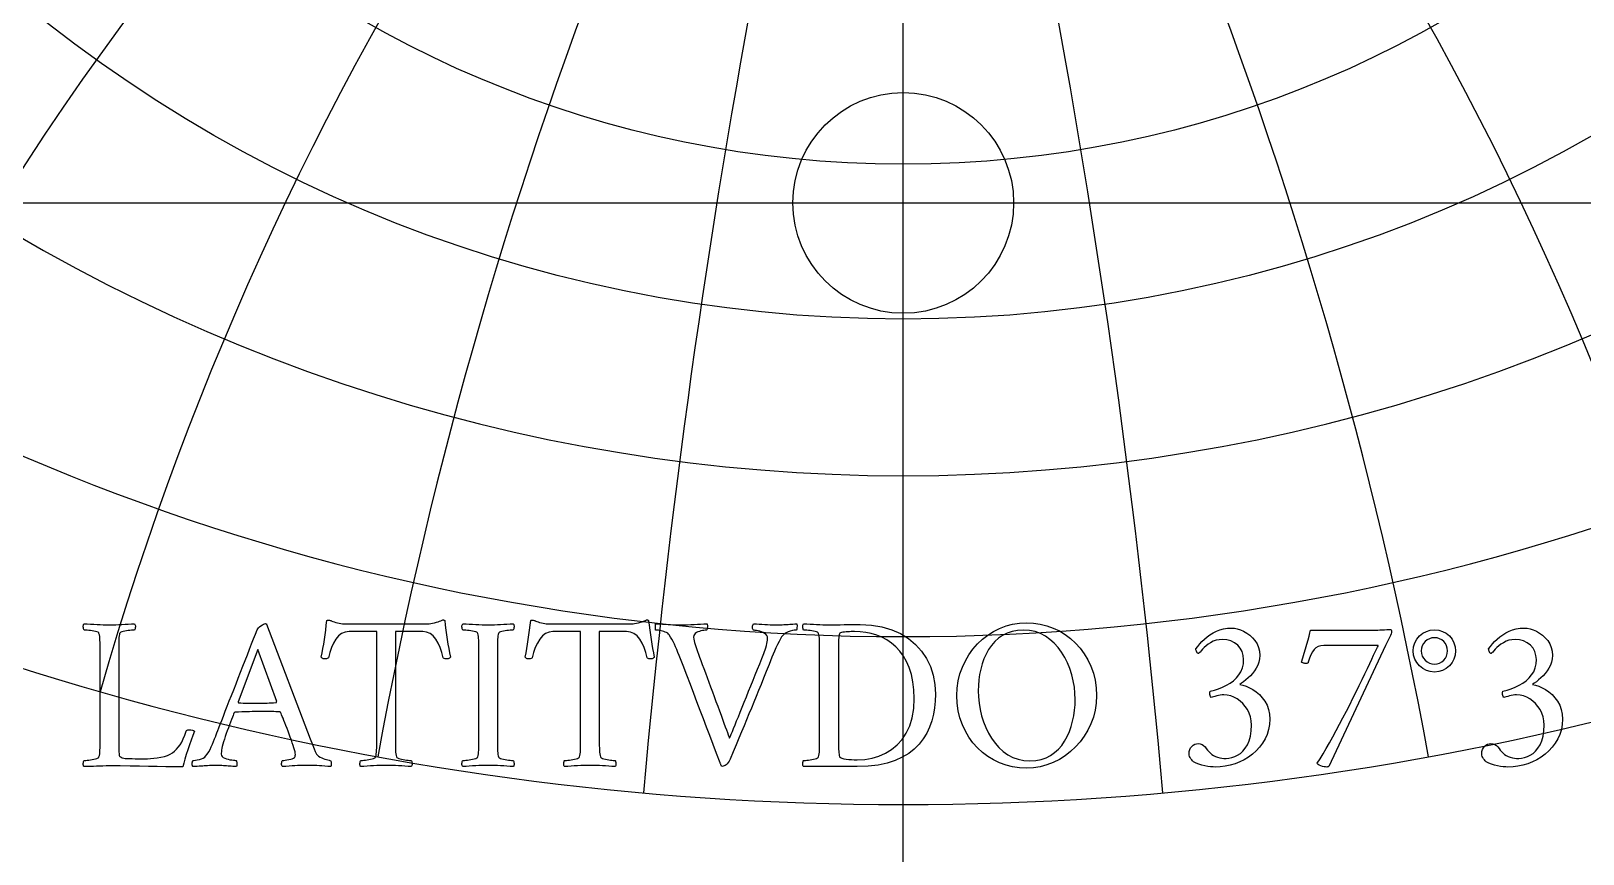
# Model space of a CAD drawing. Header units: millimetres. Extents: x -32.4 to 32.4, y -32.4 to 33.4.
# Drawn here: x -10.27 to 8.01, y -7.67 to 2.02 of the extents above; entities that cross this region are included whole.
import ezdxf

# ---------------------------------------------------------------- set-up
doc = ezdxf.new("R2010")
doc.units = ezdxf.units.MM
for name, color, linetype in [('CUT_INNER', 6, 'Continuous'), ('ENGRAVE', 7, 'Continuous'), ('ENGRAVE_FINE', 8, 'Continuous'), ('TEXT', 5, 'Continuous')]:
    doc.layers.add(name, color=color, linetype=linetype)

msp = doc.modelspace()

# ---------------------------------------------------------------- linework, layer by layer
at = {"layer": 'CUT_INNER'}
msp.add_circle((0, 0), 1.3, dxfattribs=at)
at = {"layer": 'ENGRAVE'}
for points in [[(0, -31.9), (0, 31.9)], [(-31.9, 0), (31.9, 0)]]:
    msp.add_lwpolyline(points, dxfattribs=at)
for centre, radius in [((0, 0), 31.9), ((0, 14.9413), 16.3099), ((0, 13.2367), 12.781), ((0, 0), 20.8814), ((0, 0), 13.6687)]:
    msp.add_circle(centre, radius, dxfattribs=at)
for centre, radius, start, end in [((0, 17.4239), 20.6379, 156.38511, 23.61489), ((0, 21.1735), 26.2831, 186.26753, 353.73247), ((0, 27.2132), 34.3015, 208.80523, 331.19477), ((0, -16.0229), 26.3204, 37.5, 142.5), ((0, -16.0229), 26.3204, 37.5, 142.5)]:
    msp.add_arc(centre, radius, start, end, dxfattribs=at)
at = {"layer": 'ENGRAVE_FINE'}
for centre, radius, start, end in [((-98.2292, -16.0229), 101.6943, 5.117692, 27.466247), ((-98.2292, -16.0229), 101.6943, 5.117692, 27.466247), ((98.2292, -16.0229), 101.6943, 152.533753, 174.882308), ((98.2292, -16.0229), 101.6943, 152.533753, 174.882308), ((-45.5883, -16.0229), 52.6409, 10.39425, 55.88566), ((-45.5883, -16.0229), 52.6409, 10.39425, 55.88566), ((45.5883, -16.0229), 52.6409, 124.11434, 169.60575), ((45.5883, -16.0229), 52.6409, 124.11434, 169.60575), ((-26.3204, -16.0229), 37.2227, 16.00739, 86.28084), ((-26.3204, -16.0229), 37.2227, 16.00739, 86.28084), ((26.3204, -16.0229), 37.2227, 93.71916, 163.99261), ((26.3204, -16.0229), 37.2227, 93.71916, 163.99261), ((-15.1961, -16.0229), 30.3922, 22.17703, 119.09303), ((-15.1961, -16.0229), 30.3922, 22.17703, 119.09303), ((15.1961, -16.0229), 30.3922, 60.90697, 157.82297), ((15.1961, -16.0229), 30.3922, 60.90697, 157.82297), ((-7.0525, -16.0229), 27.2489, 29.19913, 132.2722), ((-7.0525, -16.0229), 27.2489, 29.19913, 132.2722), ((7.0525, -16.0229), 27.2489, 47.7278, 150.80087), ((7.0525, -16.0229), 27.2489, 47.7278, 150.80087), ((0, 55.2682), 66.2544, 241.345817, 298.654183)]:
    msp.add_arc(centre, radius, start, end, dxfattribs=at)
at = {"layer": 'TEXT'}
for points in [[(-5.6003, -4.9594), (-5.5836, -4.9586), (-5.5647, -4.9561), (-5.5435, -4.9521), (-5.52, -4.9464), (-5.497, -4.9401), (-5.4772, -4.9341), (-5.4607, -4.9285), (-5.4474, -4.9231), (-5.4379, -4.9186), (-5.43, -4.9154), (-5.4236, -4.9134), (-5.419, -4.9128), (-5.4149, -4.9131), (-5.4105, -4.9141), (-5.4058, -4.9157), (-5.4008, -4.9179), (-5.3941, -4.9757), (-5.3869, -5.0326), (-5.3792, -5.0884), (-5.371, -5.1433), (-5.3624, -5.1972), (-5.3532, -5.2502), (-5.3436, -5.3021), (-5.3335, -5.3531), (-5.3366, -5.3559), (-5.3406, -5.3589), (-5.3456, -5.3623), (-5.3516, -5.3661), (-5.3584, -5.3693), (-5.3659, -5.3712), (-5.3739, -5.3719), (-5.3827, -5.3712), (-5.3956, -5.3704), (-5.406, -5.368), (-5.4138, -5.364), (-5.419, -5.3583), (-5.434, -5.295), (-5.4533, -5.2372), (-5.4768, -5.1849), (-5.5044, -5.1381), (-5.5365, -5.0996), (-5.5731, -5.0721), (-5.6142, -5.0556), (-5.6599, -5.05), (-5.9811, -5.05), (-5.9811, -6.34), (-5.981, -6.368), (-5.9807, -6.3951), (-5.9803, -6.4211), (-5.9798, -6.4462), (-5.9785, -6.4697), (-5.9762, -6.4909), (-5.9727, -6.5099), (-5.9681, -6.5265), (-5.9636, -6.5328), (-5.9552, -6.5388), (-5.9428, -6.5445), (-5.9267, -6.5498), (-5.9083, -6.5546), (-5.8894, -6.5586), (-5.8701, -6.5617), (-5.8502, -6.5641), (-5.8317, -6.5658), (-5.8162, -6.567), (-5.8039, -6.5677), (-5.7946, -6.568), (-5.7911, -6.5741), (-5.7884, -6.5822), (-5.7865, -6.5923), (-5.7855, -6.6042), (-5.7856, -6.6162), (-5.7871, -6.6263), (-5.7901, -6.6344), (-5.7946, -6.6405), (-5.833, -6.638), (-5.8706, -6.6356), (-5.9075, -6.6335), (-5.9435, -6.6314), (-5.9794, -6.6297), (-6.0157, -6.6285), (-6.0525, -6.6278), (-6.0898, -6.6276), (-6.1263, -6.6278), (-6.163, -6.6285), (-6.2001, -6.6297), (-6.2375, -6.6314), (-6.2752, -6.6335), (-6.3133, -6.6356), (-6.3516, -6.638), (-6.3903, -6.6405), (-6.3948, -6.6344), (-6.3978, -6.6263), (-6.3993, -6.6162), (-6.3994, -6.6042), (-6.3983, -6.5923), (-6.3965, -6.5822), (-6.3938, -6.5741), (-6.3903, -6.568), (-6.3809, -6.5677), (-6.3683, -6.567), (-6.3524, -6.5658), (-6.3333, -6.5641), (-6.3129, -6.5617), (-6.2929, -6.5586), (-6.2734, -6.5546), (-6.2543, -6.5498), (-6.2377, -6.5445), (-6.2255, -6.5388), (-6.2177, -6.5328), (-6.2142, -6.5265), (-6.2096, -6.5099), (-6.2061, -6.4909), (-6.2037, -6.4697), (-6.2025, -6.4462), (-6.202, -6.4211), (-6.2016, -6.3951), (-6.2013, -6.368), (-6.2012, -6.34), (-6.2012, -5.05), (-6.5276, -5.05), (-6.5733, -5.0556), (-6.6144, -5.0721), (-6.651, -5.0996), (-6.683, -5.1381), (-6.7109, -5.1849), (-6.7348, -5.2372), (-6.7549, -5.295), (-6.7711, -5.3583), (-6.7763, -5.364), (-6.7841, -5.368), (-6.7944, -5.3704), (-6.8074, -5.3712), (-6.816, -5.3719), (-6.8239, -5.3712), (-6.8309, -5.3693), (-6.8372, -5.3661), (-6.8426, -5.3623), (-6.8472, -5.3589), (-6.851, -5.3559), (-6.854, -5.3531), (-6.844, -5.3021), (-6.8346, -5.2502), (-6.8258, -5.1972), (-6.8177, -5.1433), (-6.8101, -5.0884), (-6.8028, -5.0326), (-6.7959, -4.9757), (-6.7892, -4.9179), (-6.7824, -4.9159), (-6.775, -4.915), (-6.7669, -4.9153), (-6.7582, -4.9166), (-6.7496, -4.9187), (-6.742, -4.9209), (-6.7353, -4.9232), (-6.7297, -4.9257), (-6.7168, -4.931), (-6.7015, -4.9364), (-6.6838, -4.942), (-6.6636, -4.9477), (-6.643, -4.9528), (-6.6238, -4.9565), (-6.6061, -4.9587), (-6.5898, -4.9594)], [(-3.199, -4.9594), (-3.1824, -4.9586), (-3.1634, -4.9561), (-3.1422, -4.9521), (-3.1187, -4.9464), (-3.0958, -4.9401), (-3.076, -4.9341), (-3.0595, -4.9285), (-3.0462, -4.9231), (-3.0367, -4.9186), (-3.0287, -4.9154), (-3.0224, -4.9134), (-3.0177, -4.9128), (-3.0137, -4.9131), (-3.0093, -4.9141), (-3.0046, -4.9157), (-2.9996, -4.9179), (-2.9929, -4.9757), (-2.9857, -5.0326), (-2.978, -5.0884), (-2.9698, -5.1433), (-2.9611, -5.1972), (-2.952, -5.2502), (-2.9424, -5.3021), (-2.9322, -5.3531), (-2.9353, -5.3559), (-2.9394, -5.3589), (-2.9444, -5.3623), (-2.9504, -5.3661), (-2.9572, -5.3693), (-2.9646, -5.3712), (-2.9727, -5.3719), (-2.9815, -5.3712), (-2.9944, -5.3704), (-3.0048, -5.368), (-3.0125, -5.364), (-3.0177, -5.3583), (-3.0328, -5.295), (-3.052, -5.2372), (-3.0755, -5.1849), (-3.1032, -5.1381), (-3.1353, -5.0996), (-3.1718, -5.0721), (-3.213, -5.0556), (-3.2586, -5.05), (-3.5798, -5.05), (-3.5798, -6.34), (-3.5797, -6.368), (-3.5795, -6.3951), (-3.5791, -6.4211), (-3.5785, -6.4462), (-3.5773, -6.4697), (-3.575, -6.4909), (-3.5715, -6.5099), (-3.5669, -6.5265), (-3.5623, -6.5328), (-3.5539, -6.5388), (-3.5416, -6.5445), (-3.5254, -6.5498), (-3.5071, -6.5546), (-3.4882, -6.5586), (-3.4688, -6.5617), (-3.449, -6.5641), (-3.4305, -6.5658), (-3.415, -6.567), (-3.4026, -6.5677), (-3.3933, -6.568), (-3.3898, -6.5741), (-3.3872, -6.5822), (-3.3853, -6.5923), (-3.3843, -6.6042), (-3.3843, -6.6162), (-3.3859, -6.6263), (-3.3889, -6.6344), (-3.3933, -6.6405), (-3.4318, -6.638), (-3.4694, -6.6356), (-3.5062, -6.6335), (-3.5423, -6.6314), (-3.5781, -6.6297), (-3.6145, -6.6285), (-3.6513, -6.6278), (-3.6886, -6.6276), (-3.725, -6.6278), (-3.7618, -6.6285), (-3.7989, -6.6297), (-3.8363, -6.6314), (-3.874, -6.6335), (-3.912, -6.6356), (-3.9504, -6.638), (-3.9891, -6.6405), (-3.9935, -6.6344), (-3.9965, -6.6263), (-3.9981, -6.6162), (-3.9982, -6.6042), (-3.9971, -6.5923), (-3.9952, -6.5822), (-3.9926, -6.5741), (-3.9891, -6.568), (-3.9797, -6.5677), (-3.9671, -6.567), (-3.9512, -6.5658), (-3.9321, -6.5641), (-3.9116, -6.5617), (-3.8916, -6.5586), (-3.8721, -6.5546), (-3.8531, -6.5498), (-3.8365, -6.5445), (-3.8243, -6.5388), (-3.8164, -6.5328), (-3.813, -6.5265), (-3.8083, -6.5099), (-3.8049, -6.4909), (-3.8025, -6.4697), (-3.8013, -6.4462), (-3.8007, -6.4211), (-3.8003, -6.3951), (-3.8001, -6.368), (-3.8, -6.34), (-3.8, -5.05), (-4.1264, -5.05), (-4.172, -5.0556), (-4.2132, -5.0721), (-4.2497, -5.0996), (-4.2818, -5.1381), (-4.3096, -5.1849), (-4.3336, -5.2372), (-4.3537, -5.295), (-4.3699, -5.3583), (-4.3751, -5.364), (-4.3828, -5.368), (-4.3932, -5.3704), (-4.4061, -5.3712), (-4.4148, -5.3719), (-4.4227, -5.3712), (-4.4297, -5.3693), (-4.4359, -5.3661), (-4.4414, -5.3623), (-4.446, -5.3589), (-4.4498, -5.3559), (-4.4528, -5.3531), (-4.4427, -5.3021), (-4.4333, -5.2502), (-4.4246, -5.1972), (-4.4165, -5.1433), (-4.4089, -5.0884), (-4.4016, -5.0326), (-4.3946, -4.9757), (-4.388, -4.9179), (-4.3812, -4.9159), (-4.3738, -4.915), (-4.3657, -4.9153), (-4.3569, -4.9166), (-4.3483, -4.9187), (-4.3407, -4.9209), (-4.3341, -4.9232), (-4.3284, -4.9257), (-4.3156, -4.931), (-4.3003, -4.9364), (-4.2825, -4.942), (-4.2624, -4.9477), (-4.2417, -4.9528), (-4.2225, -4.9565), (-4.2048, -4.9587), (-4.1886, -4.9594)], [(-9.2397, -6.34), (-9.2397, -6.3429), (-9.2397, -6.3465), (-9.2397, -6.3507), (-9.2397, -6.3556), (-9.2397, -6.3681), (-9.2397, -6.3824), (-9.2397, -6.3986), (-9.2397, -6.4164), (-9.2395, -6.4348), (-9.239, -6.4524), (-9.2382, -6.4691), (-9.2371, -6.4851), (-9.2355, -6.499), (-9.2332, -6.5097), (-9.2303, -6.5171), (-9.2267, -6.5214), (-9.213, -6.5295), (-9.1979, -6.5359), (-9.1813, -6.5405), (-9.1633, -6.5434), (-9.1418, -6.5451), (-9.115, -6.5463), (-9.0829, -6.547), (-9.0454, -6.5473), (-8.9029, -6.5473), (-8.8658, -6.5462), (-8.8268, -6.543), (-8.7861, -6.5378), (-8.7436, -6.5304), (-8.7024, -6.5208), (-8.6656, -6.5087), (-8.6331, -6.4942), (-8.6051, -6.4773), (-8.5821, -6.4589), (-8.56, -6.4372), (-8.5388, -6.4122), (-8.5183, -6.3841), (-8.4988, -6.3517), (-8.4804, -6.3141), (-8.4632, -6.2714), (-8.447, -6.2235), (-8.4428, -6.2167), (-8.4354, -6.2118), (-8.4247, -6.2089), (-8.4108, -6.2079), (-8.3894, -6.2089), (-8.3719, -6.2118), (-8.3583, -6.2167), (-8.3486, -6.2235), (-8.3671, -6.2761), (-8.3865, -6.3303), (-8.4066, -6.3862), (-8.4276, -6.4436), (-8.4471, -6.4998), (-8.4629, -6.5518), (-8.475, -6.5995), (-8.4833, -6.6431), (-8.5855, -6.6428), (-8.6873, -6.6418), (-8.7888, -6.6402), (-8.89, -6.6379), (-8.9942, -6.6356), (-9.105, -6.634), (-9.2222, -6.6331), (-9.3459, -6.6327), (-9.3888, -6.633), (-9.4294, -6.6337), (-9.4678, -6.6349), (-9.5039, -6.6366), (-9.5392, -6.6383), (-9.5751, -6.6395), (-9.6117, -6.6403), (-9.649, -6.6405), (-9.6534, -6.6344), (-9.6564, -6.6263), (-9.6579, -6.6162), (-9.658, -6.6042), (-9.657, -6.5923), (-9.6551, -6.5822), (-9.6524, -6.5741), (-9.649, -6.568), (-9.6396, -6.5677), (-9.6269, -6.567), (-9.6111, -6.5658), (-9.592, -6.5641), (-9.5715, -6.5617), (-9.5515, -6.5586), (-9.532, -6.5546), (-9.513, -6.5498), (-9.4964, -6.5445), (-9.4841, -6.5388), (-9.4763, -6.5328), (-9.4728, -6.5265), (-9.4682, -6.5099), (-9.4647, -6.4909), (-9.4624, -6.4697), (-9.4612, -6.4462), (-9.4606, -6.4211), (-9.4602, -6.3951), (-9.4599, -6.368), (-9.4599, -6.34), (-9.4599, -5.2599), (-9.4599, -5.2318), (-9.4602, -5.2045), (-9.4606, -5.178), (-9.4612, -5.1524), (-9.4624, -5.1283), (-9.4647, -5.1067), (-9.4682, -5.0875), (-9.4728, -5.0708), (-9.4763, -5.0635), (-9.4841, -5.0572), (-9.4964, -5.0518), (-9.513, -5.0475), (-9.532, -5.0438), (-9.5515, -5.0407), (-9.5715, -5.038), (-9.592, -5.0358), (-9.6111, -5.0341), (-9.6269, -5.0329), (-9.6396, -5.0322), (-9.649, -5.0319), (-9.6524, -5.0258), (-9.6551, -5.0177), (-9.657, -5.0076), (-9.658, -4.9957), (-9.6579, -4.9837), (-9.6564, -4.9736), (-9.6534, -4.9655), (-9.649, -4.9594), (-9.6103, -4.9608), (-9.5719, -4.9623), (-9.5338, -4.964), (-9.4961, -4.9659), (-9.4587, -4.9676), (-9.4217, -4.9688), (-9.3849, -4.9695), (-9.3485, -4.9697), (-9.3112, -4.9695), (-9.2743, -4.9688), (-9.238, -4.9676), (-9.2021, -4.9659), (-9.1661, -4.964), (-9.1293, -4.9623), (-9.0916, -4.9608), (-9.0532, -4.9594), (-9.0487, -4.9655), (-9.0457, -4.9736), (-9.0442, -4.9837), (-9.0441, -4.9957), (-9.0452, -5.0076), (-9.047, -5.0177), (-9.0497, -5.0258), (-9.0532, -5.0319), (-9.0626, -5.0322), (-9.0752, -5.0329), (-9.0911, -5.0341), (-9.1102, -5.0358), (-9.1306, -5.038), (-9.1503, -5.0407), (-9.1694, -5.0438), (-9.1879, -5.0475), (-9.2041, -5.0518), (-9.2164, -5.0572), (-9.2248, -5.0635), (-9.2293, -5.0708), (-9.2328, -5.0847), (-9.2355, -5.1006), (-9.2373, -5.1184), (-9.2384, -5.1381), (-9.239, -5.1593), (-9.2394, -5.1815), (-9.2396, -5.2047), (-9.2397, -5.2288), (-9.2397, -5.2327), (-9.2397, -5.2366), (-9.2397, -5.2404), (-9.2397, -5.2443), (-9.2397, -5.2482), (-9.2397, -5.2521), (-9.2397, -5.256), (-9.2397, -5.2599)], [(-8.0973, -6.2805), (-8.0958, -6.2765), (-8.0912, -6.2646), (-8.0835, -6.2448), (-8.0727, -6.217), (-8.0594, -6.1824), (-8.0439, -6.1422), (-8.0264, -6.0963), (-8.0067, -6.0447), (-7.9852, -5.9888), (-7.9623, -5.9298), (-7.938, -5.8677), (-7.9121, -5.8025), (-7.8855, -5.7354), (-7.8587, -5.6672), (-7.8318, -5.5981), (-7.8046, -5.528), (-7.7777, -5.4581), (-7.7512, -5.3897), (-7.7252, -5.3228), (-7.6997, -5.2573), (-7.6752, -5.1945), (-7.6521, -5.1355), (-7.6305, -5.0805), (-7.6104, -5.0293), (-7.6036, -5.0186), (-7.5939, -5.0073), (-7.581, -4.9953), (-7.565, -4.9827), (-7.5486, -4.9714), (-7.5343, -4.9633), (-7.5221, -4.9584), (-7.5119, -4.9568), (-7.5096, -4.9569), (-7.5077, -4.9571), (-7.5064, -4.9575), (-7.5055, -4.9581), (-7.5046, -4.9588), (-7.5032, -4.9597), (-7.5013, -4.9608), (-7.499, -4.962), (-6.9835, -6.3141), (-6.9581, -6.3808), (-6.9388, -6.4307), (-6.9257, -6.4637), (-6.9188, -6.4799), (-6.9107, -6.4937), (-6.8996, -6.5065), (-6.8855, -6.5183), (-6.8682, -6.5291), (-6.8495, -6.5388), (-6.8307, -6.5469), (-6.8119, -6.5536), (-6.7931, -6.5589), (-6.776, -6.5629), (-6.7624, -6.5657), (-6.7521, -6.5674), (-6.7452, -6.568), (-6.7408, -6.5753), (-6.7381, -6.5845), (-6.7369, -6.5954), (-6.7374, -6.6081), (-6.7387, -6.6204), (-6.74, -6.6298), (-6.7413, -6.6365), (-6.7426, -6.6405), (-6.7792, -6.638), (-6.8138, -6.6356), (-6.8465, -6.6335), (-6.8773, -6.6314), (-6.9086, -6.6297), (-6.9427, -6.6285), (-6.9798, -6.6278), (-7.0198, -6.6276), (-7.0619, -6.6278), (-7.1004, -6.6285), (-7.1351, -6.6297), (-7.1661, -6.6314), (-7.1971, -6.6335), (-7.2319, -6.6356), (-7.2703, -6.638), (-7.3125, -6.6405), (-7.3169, -6.6344), (-7.3199, -6.6263), (-7.3215, -6.6162), (-7.3215, -6.6042), (-7.3203, -6.5923), (-7.318, -6.5822), (-7.3145, -6.5741), (-7.3099, -6.568), (-7.2966, -6.5674), (-7.2801, -6.5657), (-7.2604, -6.5629), (-7.2374, -6.5589), (-7.2147, -6.554), (-7.1959, -6.5482), (-7.181, -6.5417), (-7.17, -6.5343), (-7.1655, -6.5282), (-7.1622, -6.5201), (-7.1603, -6.51), (-7.1597, -6.498), (-7.1607, -6.4844), (-7.1639, -6.4666), (-7.1691, -6.4449), (-7.1765, -6.419), (-7.1855, -6.3903), (-7.1956, -6.3598), (-7.2068, -6.3275), (-7.2192, -6.2934), (-7.2322, -6.2587), (-7.2451, -6.2244), (-7.2581, -6.1907), (-7.271, -6.1574), (-7.2834, -6.1258), (-7.2947, -6.0972), (-7.3048, -6.0714), (-7.3138, -6.0486), (-7.3211, -6.0299), (-7.3264, -6.0166), (-7.3296, -6.0085), (-7.3306, -6.0059), (-7.3309, -6.0056), (-7.3319, -6.0046), (-7.3335, -6.003), (-7.3358, -6.0007), (-7.3384, -5.9984), (-7.341, -5.9968), (-7.3436, -5.9958), (-7.3462, -5.9955), (-7.3667, -5.9944), (-7.3895, -5.9936), (-7.4146, -5.9931), (-7.442, -5.9929), (-7.47, -5.9929), (-7.497, -5.9929), (-7.5231, -5.9929), (-7.5482, -5.9929), (-7.5547, -5.9929), (-7.5612, -5.9929), (-7.5676, -5.9929), (-7.5741, -5.9929), (-7.5804, -5.9929), (-7.5864, -5.9929), (-7.5921, -5.9929), (-7.5974, -5.9929), (-7.6348, -5.993), (-7.6693, -5.9932), (-7.7009, -5.9937), (-7.7295, -5.9942), (-7.7587, -5.9951), (-7.7917, -5.9965), (-7.8286, -5.9983), (-7.8694, -6.0007), (-7.8709, -6.0009), (-7.8726, -6.0017), (-7.8747, -6.0029), (-7.8772, -6.0046), (-7.8794, -6.0063), (-7.8811, -6.0075), (-7.882, -6.0082), (-7.8824, -6.0085), (-7.8836, -6.0117), (-7.8872, -6.0214), (-7.8933, -6.0376), (-7.9018, -6.0603), (-7.912, -6.0874), (-7.9231, -6.1169), (-7.9353, -6.1489), (-7.9484, -6.1833), (-7.9616, -6.2184), (-7.974, -6.2523), (-7.9856, -6.2851), (-7.9963, -6.3167), (-8.0069, -6.3478), (-8.0154, -6.3763), (-8.0218, -6.4022), (-8.0261, -6.4255), (-8.0289, -6.4464), (-8.031, -6.465), (-8.0322, -6.4814), (-8.0326, -6.4954), (-8.0301, -6.509), (-8.0226, -6.521), (-8.01, -6.5316), (-7.9924, -6.5408), (-7.9722, -6.5485), (-7.9516, -6.5547), (-7.9308, -6.5595), (-7.9095, -6.5628), (-7.8902, -6.5651), (-7.8749, -6.5667), (-7.8637, -6.5677), (-7.8564, -6.568), (-7.854, -6.5719), (-7.8519, -6.5787), (-7.8501, -6.5881), (-7.8487, -6.6004), (-7.8479, -6.6131), (-7.848, -6.624), (-7.8492, -6.6331), (-7.8513, -6.6405), (-7.875, -6.6392), (-7.8969, -6.6379), (-7.9171, -6.6366), (-7.9355, -6.6353), (-7.9529, -6.634), (-7.9704, -6.6327), (-7.9879, -6.6314), (-8.0054, -6.6301), (-8.0243, -6.629), (-8.0459, -6.6282), (-8.0702, -6.6277), (-8.0973, -6.6276), (-8.1247, -6.6277), (-8.1498, -6.6282), (-8.1726, -6.629), (-8.1932, -6.6301), (-8.2126, -6.6314), (-8.232, -6.6327), (-8.2515, -6.634), (-8.2709, -6.6353), (-8.2916, -6.6366), (-8.3149, -6.6379), (-8.3408, -6.6392), (-8.3693, -6.6405), (-8.3716, -6.6365), (-8.3732, -6.6298), (-8.3742, -6.6204), (-8.3745, -6.6081), (-8.3742, -6.5954), (-8.3732, -6.5845), (-8.3716, -6.5753), (-8.3693, -6.568), (-8.3557, -6.5672), (-8.3379, -6.5651), (-8.3161, -6.5614), (-8.2903, -6.5563), (-8.2648, -6.5496), (-8.244, -6.5411), (-8.2279, -6.5308), (-8.2165, -6.5188), (-8.1978, -6.4934), (-8.1806, -6.4666), (-8.1648, -6.4384), (-8.1504, -6.4087), (-8.1369, -6.3778), (-8.1236, -6.3462), (-8.1104, -6.3137), (-8.0973, -6.2805)], [(-4.8879, -4.9697), (-4.8506, -4.9695), (-4.8138, -4.9688), (-4.7774, -4.9676), (-4.7416, -4.9659), (-4.7056, -4.964), (-4.6687, -4.9623), (-4.6311, -4.9608), (-4.5926, -4.9594), (-4.5882, -4.9655), (-4.5852, -4.9736), (-4.5837, -4.9837), (-4.5836, -4.9957), (-4.5846, -5.0076), (-4.5865, -5.0177), (-4.5892, -5.0258), (-4.5926, -5.0319), (-4.602, -5.0322), (-4.6147, -5.0329), (-4.6305, -5.0341), (-4.6496, -5.0358), (-4.67, -5.038), (-4.6898, -5.0407), (-4.7089, -5.0438), (-4.7273, -5.0475), (-4.7435, -5.0518), (-4.7558, -5.0572), (-4.7643, -5.0635), (-4.7688, -5.0708), (-4.7723, -5.0847), (-4.7749, -5.1006), (-4.7768, -5.1184), (-4.7778, -5.1381), (-4.7784, -5.1593), (-4.7788, -5.1815), (-4.7791, -5.2047), (-4.7791, -5.2288), (-4.7791, -5.2327), (-4.7791, -5.2366), (-4.7791, -5.2404), (-4.7791, -5.2443), (-4.7791, -5.2482), (-4.7791, -5.2521), (-4.7791, -5.256), (-4.7791, -5.2599), (-4.7791, -6.34), (-4.7791, -6.3439), (-4.7791, -6.3478), (-4.7791, -6.3517), (-4.7791, -6.3556), (-4.7791, -6.3595), (-4.7791, -6.3633), (-4.7791, -6.3672), (-4.7791, -6.3711), (-4.7791, -6.3952), (-4.7788, -6.4181), (-4.7784, -6.4398), (-4.7778, -6.4605), (-4.7768, -6.4797), (-4.7749, -6.4971), (-4.7723, -6.5127), (-4.7688, -6.5265), (-4.7643, -6.5328), (-4.7558, -6.5388), (-4.7435, -6.5445), (-4.7273, -6.5498), (-4.7089, -6.5546), (-4.6898, -6.5586), (-4.67, -6.5617), (-4.6496, -6.5641), (-4.6305, -6.5658), (-4.6147, -6.567), (-4.602, -6.5677), (-4.5926, -6.568), (-4.5892, -6.5741), (-4.5865, -6.5822), (-4.5846, -6.5923), (-4.5836, -6.6042), (-4.5837, -6.6162), (-4.5852, -6.6263), (-4.5882, -6.6344), (-4.5926, -6.6405), (-4.6311, -6.638), (-4.6687, -6.6356), (-4.7056, -6.6335), (-4.7416, -6.6314), (-4.7774, -6.6297), (-4.8138, -6.6285), (-4.8506, -6.6278), (-4.8879, -6.6276), (-4.9244, -6.6278), (-4.9611, -6.6285), (-4.9982, -6.6297), (-5.0356, -6.6314), (-5.0733, -6.6335), (-5.1114, -6.6356), (-5.1497, -6.638), (-5.1884, -6.6405), (-5.1929, -6.6344), (-5.1959, -6.6263), (-5.1974, -6.6162), (-5.1975, -6.6042), (-5.1964, -6.5923), (-5.1946, -6.5822), (-5.1919, -6.5741), (-5.1884, -6.568), (-5.179, -6.5677), (-5.1664, -6.567), (-5.1505, -6.5658), (-5.1314, -6.5641), (-5.1109, -6.5617), (-5.091, -6.5586), (-5.0714, -6.5546), (-5.0524, -6.5498), (-5.0358, -6.5445), (-5.0236, -6.5388), (-5.0158, -6.5328), (-5.0123, -6.5265), (-5.0077, -6.5099), (-5.0042, -6.4909), (-5.0018, -6.4697), (-5.0006, -6.4462), (-5.0001, -6.4211), (-4.9996, -6.3951), (-4.9994, -6.368), (-4.9993, -6.34), (-4.9993, -5.2599), (-4.9994, -5.2318), (-4.9996, -5.2045), (-5.0001, -5.178), (-5.0006, -5.1524), (-5.0018, -5.1283), (-5.0042, -5.1067), (-5.0077, -5.0875), (-5.0123, -5.0708), (-5.0158, -5.0635), (-5.0236, -5.0572), (-5.0358, -5.0518), (-5.0524, -5.0475), (-5.0714, -5.0438), (-5.091, -5.0407), (-5.1109, -5.038), (-5.1314, -5.0358), (-5.1505, -5.0341), (-5.1664, -5.0329), (-5.179, -5.0322), (-5.1884, -5.0319), (-5.1919, -5.0258), (-5.1946, -5.0177), (-5.1964, -5.0076), (-5.1975, -4.9957), (-5.1974, -4.9837), (-5.1959, -4.9736), (-5.1929, -4.9655), (-5.1884, -4.9594), (-5.1497, -4.9608), (-5.1114, -4.9623), (-5.0733, -4.964), (-5.0356, -4.9659), (-4.9982, -4.9676), (-4.9611, -4.9688), (-4.9244, -4.9695), (-4.8879, -4.9697)], [(-2.624, -4.9697), (-2.5829, -4.9695), (-2.5424, -4.9688), (-2.5026, -4.9676), (-2.4634, -4.9659), (-2.4247, -4.964), (-2.3863, -4.9623), (-2.3483, -4.9608), (-2.3106, -4.9594), (-2.3084, -4.9658), (-2.307, -4.9746), (-2.3064, -4.9859), (-2.3067, -4.9995), (-2.3077, -5.0127), (-2.3096, -5.0225), (-2.3123, -5.0289), (-2.3157, -5.0319), (-2.3226, -5.0323), (-2.3329, -5.0335), (-2.3466, -5.0356), (-2.3637, -5.0384), (-2.3822, -5.0423), (-2.4003, -5.0475), (-2.4178, -5.0539), (-2.4349, -5.0617), (-2.4496, -5.0713), (-2.4602, -5.0834), (-2.4665, -5.0979), (-2.4686, -5.1148), (-2.4657, -5.141), (-2.4569, -5.1783), (-2.4424, -5.2265), (-2.422, -5.2858), (-2.4107, -5.3166), (-2.3977, -5.3521), (-2.3829, -5.3924), (-2.3663, -5.4373), (-2.3484, -5.4858), (-2.3297, -5.5367), (-2.3102, -5.59), (-2.2898, -5.6458), (-2.269, -5.7028), (-2.2481, -5.7598), (-2.2269, -5.8168), (-2.2057, -5.8738), (-2.1848, -5.9296), (-2.1649, -5.9832), (-2.1459, -6.0345), (-2.1279, -6.0836), (-2.1113, -6.1293), (-2.0962, -6.1707), (-2.0828, -6.2077), (-2.071, -6.2403), (-2.0612, -6.2673), (-2.0538, -6.2873), (-2.0489, -6.3003), (-2.0464, -6.3064), (-2.0423, -6.2975), (-2.0353, -6.2814), (-2.0255, -6.258), (-2.0127, -6.2273), (-1.9975, -6.1907), (-1.9806, -6.1493), (-1.9619, -6.1033), (-1.9414, -6.0525), (-1.9195, -5.998), (-1.8964, -5.9408), (-1.8722, -5.8808), (-1.8469, -5.8181), (-1.8209, -5.7537), (-1.7948, -5.6889), (-1.7685, -5.6236), (-1.742, -5.5578), (-1.7158, -5.4927), (-1.6905, -5.4295), (-1.666, -5.3683), (-1.6423, -5.3091), (-1.6335, -5.2867), (-1.6254, -5.2637), (-1.618, -5.2401), (-1.6112, -5.2158), (-1.6055, -5.1922), (-1.6015, -5.1705), (-1.599, -5.1507), (-1.5982, -5.1329), (-1.6004, -5.1135), (-1.607, -5.0967), (-1.6179, -5.0824), (-1.6332, -5.0708), (-1.651, -5.0612), (-1.6695, -5.0533), (-1.6886, -5.047), (-1.7083, -5.0423), (-1.7269, -5.0389), (-1.7423, -5.0364), (-1.7547, -5.035), (-1.764, -5.0345), (-1.7685, -5.0304), (-1.7718, -5.0232), (-1.7737, -5.0129), (-1.7744, -4.9995), (-1.7737, -4.9859), (-1.7718, -4.9746), (-1.7685, -4.9658), (-1.764, -4.9594), (-1.7295, -4.9608), (-1.696, -4.9623), (-1.6635, -4.964), (-1.6319, -4.9659), (-1.6003, -4.9676), (-1.5678, -4.9688), (-1.5343, -4.9695), (-1.4998, -4.9697), (-1.4715, -4.9697), (-1.4464, -4.9694), (-1.4243, -4.969), (-1.4052, -4.9685), (-1.3878, -4.9677), (-1.3706, -4.9668), (-1.3535, -4.9658), (-1.3366, -4.9646), (-1.3188, -4.9633), (-1.299, -4.962), (-1.2774, -4.9607), (-1.2537, -4.9594), (-1.2516, -4.9659), (-1.2505, -4.9749), (-1.2503, -4.9866), (-1.2511, -5.0008), (-1.2526, -5.0144), (-1.2544, -5.0241), (-1.2565, -5.03), (-1.2589, -5.0319), (-1.2692, -5.0327), (-1.2845, -5.0352), (-1.3048, -5.0392), (-1.3301, -5.0449), (-1.3566, -5.053), (-1.3803, -5.0643), (-1.4013, -5.0789), (-1.4195, -5.0967), (-1.432, -5.1129), (-1.4464, -5.1359), (-1.4625, -5.1654), (-1.4804, -5.2016), (-1.4986, -5.2407), (-1.5157, -5.279), (-1.5316, -5.3164), (-1.5464, -5.3531), (-1.5807, -5.4381), (-1.6134, -5.5195), (-1.6448, -5.5974), (-1.6746, -5.6717), (-1.7036, -5.7436), (-1.7323, -5.8142), (-1.7606, -5.8835), (-1.7886, -5.9515), (-1.8167, -6.0195), (-1.8453, -6.0888), (-1.8743, -6.1594), (-1.9039, -6.2312), (-1.9346, -6.3057), (-1.9673, -6.3841), (-2.002, -6.4663), (-2.0386, -6.5524), (-2.0492, -6.5751), (-2.0603, -6.5939), (-2.0719, -6.6088), (-2.0839, -6.6198), (-2.0963, -6.6277), (-2.1088, -6.6334), (-2.1216, -6.6368), (-2.1344, -6.6379), (-2.1381, -6.6369), (-2.1415, -6.6337), (-2.1446, -6.6284), (-2.1474, -6.6211), (-2.15, -6.6132), (-2.1526, -6.6065), (-2.1551, -6.6009), (-2.1577, -6.5965), (-2.1998, -6.4857), (-2.2403, -6.3786), (-2.2794, -6.2752), (-2.317, -6.1755), (-2.3541, -6.0774), (-2.3915, -5.9784), (-2.4292, -5.8785), (-2.4673, -5.7779), (-2.5067, -5.6743), (-2.5486, -5.5655), (-2.5928, -5.4515), (-2.6395, -5.3324), (-2.6537, -5.2958), (-2.6677, -5.2612), (-2.6816, -5.2285), (-2.6952, -5.1977), (-2.7092, -5.1686), (-2.724, -5.1407), (-2.7397, -5.1142), (-2.7561, -5.0889), (-2.7639, -5.079), (-2.7742, -5.0701), (-2.7872, -5.0622), (-2.8027, -5.0552), (-2.8195, -5.0492), (-2.8361, -5.0442), (-2.8525, -5.0402), (-2.8688, -5.0371), (-2.8839, -5.0348), (-2.897, -5.0332), (-2.9079, -5.0322), (-2.9167, -5.0319), (-2.9178, -5.0297), (-2.9186, -5.0232), (-2.9191, -5.0122), (-2.9193, -4.9969), (-2.9191, -4.9815), (-2.9186, -4.9701), (-2.9178, -4.9627), (-2.9167, -4.9594), (-2.8745, -4.9608), (-2.8361, -4.9623), (-2.8014, -4.964), (-2.7703, -4.9659), (-2.7393, -4.9676), (-2.7046, -4.9688), (-2.6662, -4.9695), (-2.624, -4.9697)], [(-0.5077, -4.9672), (-0.374, -4.9739), (-0.25, -4.994), (-0.1357, -5.0276), (-0.0311, -5.0747), (0.0628, -5.1333), (0.1451, -5.2016), (0.2156, -5.2796), (0.2746, -5.3674), (0.321, -5.4631), (0.3542, -5.5652), (0.3741, -5.6736), (0.3808, -5.7883), (0.378, -5.8681), (0.3698, -5.9469), (0.356, -6.0248), (0.3367, -6.1017), (0.3109, -6.1762), (0.2775, -6.2468), (0.2364, -6.3135), (0.1878, -6.3763), (0.1307, -6.434), (0.0644, -6.4854), (-0.0111, -6.5305), (-0.0958, -6.5693), (-0.1907, -6.6004), (-0.2966, -6.6227), (-0.4135, -6.6361), (-0.5414, -6.6405), (-1.1734, -6.6405), (-1.1779, -6.6344), (-1.1809, -6.6263), (-1.1824, -6.6162), (-1.1825, -6.6042), (-1.1814, -6.5923), (-1.1796, -6.5822), (-1.1769, -6.5741), (-1.1734, -6.568), (-1.164, -6.5677), (-1.1514, -6.567), (-1.1355, -6.5658), (-1.1164, -6.5641), (-1.0959, -6.5617), (-1.076, -6.5586), (-1.0564, -6.5546), (-1.0374, -6.5498), (-1.0208, -6.5445), (-1.0086, -6.5388), (-1.0008, -6.5328), (-0.9973, -6.5265), (-0.9927, -6.5099), (-0.9892, -6.4909), (-0.9868, -6.4697), (-0.9856, -6.4462), (-0.9851, -6.4211), (-0.9846, -6.3951), (-0.9844, -6.368), (-0.9843, -6.34), (-0.9843, -5.2599), (-0.9844, -5.2318), (-0.9846, -5.2045), (-0.9851, -5.178), (-0.9856, -5.1524), (-0.9868, -5.1283), (-0.9892, -5.1067), (-0.9927, -5.0875), (-0.9973, -5.0708), (-1.0008, -5.0635), (-1.0086, -5.0572), (-1.0208, -5.0518), (-1.0374, -5.0475), (-1.0564, -5.0438), (-1.076, -5.0407), (-1.0959, -5.038), (-1.1164, -5.0358), (-1.1355, -5.0341), (-1.1514, -5.0329), (-1.164, -5.0322), (-1.1734, -5.0319), (-1.1769, -5.0258), (-1.1796, -5.0177), (-1.1814, -5.0076), (-1.1825, -4.9957), (-1.1824, -4.9837), (-1.1809, -4.9736), (-1.1779, -4.9655), (-1.1734, -4.9594), (-1.1347, -4.9608), (-1.0964, -4.9623), (-1.0583, -4.964), (-1.0206, -4.9659), (-0.9832, -4.9676), (-0.9461, -4.9688), (-0.9094, -4.9695), (-0.8729, -4.9697), (-0.8336, -4.9697), (-0.7907, -4.9694), (-0.7442, -4.969), (-0.6942, -4.9685), (-0.6437, -4.9679), (-0.5958, -4.9675), (-0.5504, -4.9672), (-0.5077, -4.9672)], [(-0.7616, -5.265), (-0.7616, -6.3426), (-0.7616, -6.3531), (-0.7616, -6.3663), (-0.7616, -6.3822), (-0.7616, -6.4009), (-0.7613, -6.4208), (-0.7606, -6.4404), (-0.7594, -6.4597), (-0.7577, -6.4786), (-0.7556, -6.4955), (-0.7535, -6.5087), (-0.7511, -6.5182), (-0.7486, -6.5239), (-0.738, -6.5335), (-0.7217, -6.5414), (-0.6998, -6.5477), (-0.6722, -6.5524), (-0.6412, -6.5558), (-0.609, -6.5583), (-0.5758, -6.5597), (-0.5414, -6.5602), (-0.4526, -6.5553), (-0.3675, -6.5408), (-0.2861, -6.5165), (-0.2085, -6.4825), (-0.1364, -6.4385), (-0.0716, -6.3844), (-0.014, -6.32), (0.0363, -6.2455), (0.0771, -6.1604), (0.1062, -6.0645), (0.1237, -5.9577), (0.1295, -5.8401), (0.1259, -5.7366), (0.1149, -5.6413), (0.0967, -5.554), (0.0712, -5.4749), (0.0395, -5.4032), (0.0026, -5.3385), (-0.0395, -5.2808), (-0.0868, -5.2301), (-0.1383, -5.186), (-0.193, -5.1485), (-0.2509, -5.1174), (-0.3121, -5.0928), (-0.3757, -5.0741), (-0.4407, -5.0607), (-0.5071, -5.0527), (-0.5751, -5.05), (-0.5844, -5.0501), (-0.5971, -5.0504), (-0.6129, -5.0508), (-0.632, -5.0513), (-0.6524, -5.0522), (-0.6722, -5.0536), (-0.6913, -5.0555), (-0.7097, -5.0578), (-0.7259, -5.0609), (-0.7382, -5.0649), (-0.7467, -5.07), (-0.7512, -5.076), (-0.7547, -5.09), (-0.7573, -5.1061), (-0.7592, -5.1243), (-0.7603, -5.1446), (-0.7608, -5.1662), (-0.7612, -5.1883), (-0.7615, -5.2109), (-0.7616, -5.234), (-0.7616, -5.2378), (-0.7616, -5.2417), (-0.7616, -5.2456), (-0.7616, -5.2495), (-0.7616, -5.2534), (-0.7616, -5.2573), (-0.7616, -5.2612), (-0.7616, -5.265)], [(1.4506, -4.9464), (1.5336, -4.9503), (1.6141, -4.962), (1.6922, -4.9814), (1.7679, -5.0086), (1.8402, -5.043), (1.9081, -5.084), (1.9716, -5.1317), (2.0308, -5.186), (2.0848, -5.2463), (2.1328, -5.3117), (2.1748, -5.3823), (2.2108, -5.458), (2.2397, -5.5384), (2.2604, -5.6228), (2.2728, -5.7113), (2.2769, -5.8038), (2.2728, -5.8917), (2.2604, -5.9764), (2.2397, -6.0581), (2.2108, -6.1367), (2.1748, -6.2115), (2.1328, -6.2817), (2.0848, -6.3475), (2.0308, -6.4087), (1.9716, -6.4644), (1.9081, -6.5136), (1.8402, -6.5563), (1.7679, -6.5926), (1.6922, -6.6215), (1.6141, -6.6421), (1.5336, -6.6545), (1.4506, -6.6586), (1.3687, -6.6548), (1.289, -6.6431), (1.2114, -6.6237), (1.1359, -6.5965), (1.0637, -6.5621), (0.996, -6.521), (0.9328, -6.4733), (0.8742, -6.419), (0.8209, -6.3588), (0.7735, -6.2934), (0.7322, -6.2228), (0.6968, -6.147), (0.6685, -6.0668), (0.6482, -5.9829), (0.6361, -5.8952), (0.632, -5.8038), (0.6361, -5.7159), (0.6482, -5.6309), (0.6685, -5.5488), (0.6968, -5.4697), (0.7322, -5.3943), (0.7735, -5.3237), (0.8209, -5.2577), (0.8742, -5.1964), (0.9328, -5.1407), (0.996, -5.0915), (1.0637, -5.0488), (1.1359, -5.0125), (1.2114, -4.9836), (1.289, -4.9629), (1.3687, -4.9506), (1.4506, -4.9464)], [(1.4143, -5.0319), (1.3457, -5.0359), (1.2822, -5.0478), (1.2239, -5.0676), (1.1708, -5.0954), (1.1227, -5.1296), (1.0792, -5.1689), (1.0404, -5.2132), (1.0063, -5.2625), (0.9767, -5.3157), (0.9513, -5.3719), (0.9301, -5.431), (0.9131, -5.493), (0.9001, -5.5565), (0.8907, -5.6199), (0.8852, -5.6834), (0.8833, -5.7468), (0.8858, -5.8206), (0.8933, -5.8942), (0.9059, -5.9676), (0.9235, -6.0408), (0.9459, -6.1124), (0.973, -6.1807), (1.0048, -6.2458), (1.0413, -6.3076), (1.0824, -6.3649), (1.1278, -6.4161), (1.1775, -6.4614), (1.2317, -6.5006), (1.2902, -6.5324), (1.3531, -6.555), (1.4204, -6.5686), (1.492, -6.5732), (1.5607, -6.5692), (1.6241, -6.5573), (1.6824, -6.5375), (1.7355, -6.5097), (1.7838, -6.4753), (1.8275, -6.4355), (1.8667, -6.3905), (1.9013, -6.34), (1.9315, -6.2856), (1.9573, -6.2283), (1.9788, -6.1683), (1.9958, -6.1056), (2.0089, -6.0416), (2.0182, -5.9777), (2.0238, -5.914), (2.0256, -5.8505), (2.0231, -5.7768), (2.0156, -5.7035), (2.003, -5.6304), (1.9855, -5.5578), (1.963, -5.4868), (1.9356, -5.4192), (1.9034, -5.3547), (1.8663, -5.2935), (1.8247, -5.237), (1.7789, -5.1864), (1.7289, -5.1418), (1.6746, -5.1031), (1.6161, -5.072), (1.5532, -5.0497), (1.486, -5.0364), (1.4143, -5.0319)], [(3.8674, -5.0086), (3.9005, -5.011), (3.9353, -5.018), (3.9718, -5.0297), (4.0098, -5.0462), (4.0473, -5.0671), (4.082, -5.0925), (4.114, -5.1222), (4.1432, -5.1563), (4.1676, -5.1945), (4.185, -5.2366), (4.1954, -5.2825), (4.1989, -5.3324), (4.1964, -5.3717), (4.1889, -5.4095), (4.1763, -5.4456), (4.1588, -5.48), (4.1377, -5.5126), (4.1147, -5.5429), (4.0898, -5.5709), (4.0629, -5.5966), (4.0358, -5.6199), (4.0101, -5.6406), (3.9859, -5.6588), (3.9632, -5.6743), (4.0001, -5.6819), (4.0383, -5.6944), (4.0778, -5.7117), (4.1186, -5.7339), (4.1585, -5.7608), (4.1954, -5.7925), (4.2291, -5.8288), (4.2598, -5.8699), (4.2853, -5.9156), (4.3035, -5.9661), (4.3144, -6.0212), (4.3181, -6.081), (4.3146, -6.1442), (4.3041, -6.2044), (4.2867, -6.2614), (4.2624, -6.3154), (4.2323, -6.3659), (4.1976, -6.4126), (4.1584, -6.4553), (4.1147, -6.4942), (4.0674, -6.5289), (4.0173, -6.5592), (3.9644, -6.5852), (3.9088, -6.6068), (3.8515, -6.6238), (3.7935, -6.636), (3.7349, -6.6433), (3.6757, -6.6457), (3.6495, -6.6448), (3.6203, -6.6421), (3.588, -6.6377), (3.5526, -6.6314), (3.5166, -6.6233), (3.4824, -6.613), (3.4499, -6.6006), (3.4192, -6.5861), (3.4134, -6.5809), (3.4063, -6.5732), (3.3979, -6.5628), (3.3881, -6.5498), (3.3791, -6.5354), (3.3726, -6.5207), (3.3687, -6.5056), (3.3674, -6.4903), (3.3694, -6.4644), (3.3755, -6.4411), (3.3856, -6.4203), (3.3998, -6.4022), (3.4166, -6.3875), (3.4344, -6.3769), (3.4535, -6.3706), (3.4736, -6.3685), (3.4981, -6.371), (3.5199, -6.3786), (3.5389, -6.3911), (3.5552, -6.4087), (3.5702, -6.4282), (3.5853, -6.4466), (3.6006, -6.4638), (3.6161, -6.4799), (3.6351, -6.4967), (3.6559, -6.5107), (3.6785, -6.5219), (3.7029, -6.5304), (3.728, -6.5367), (3.7531, -6.5411), (3.7779, -6.5438), (3.8026, -6.5447), (3.8363, -6.5423), (3.8703, -6.5353), (3.9043, -6.5235), (3.9386, -6.5071), (3.9715, -6.4852), (4.0017, -6.4572), (4.0292, -6.4231), (4.0539, -6.3828), (4.0743, -6.3357), (4.0888, -6.2814), (4.0976, -6.2198), (4.1005, -6.1509), (4.0976, -6.1007), (4.0888, -6.0535), (4.0743, -6.0094), (4.0539, -5.9683), (4.0288, -5.9308), (4.0004, -5.8974), (3.9686, -5.868), (3.9334, -5.8427), (3.8959, -5.8223), (3.8573, -5.8077), (3.8176, -5.799), (3.7767, -5.7961), (3.7559, -5.7969), (3.7349, -5.7993), (3.7138, -5.8033), (3.6925, -5.809), (3.6723, -5.815), (3.6546, -5.82), (3.6393, -5.8241), (3.6265, -5.8271), (3.6197, -5.8163), (3.6148, -5.8045), (3.6119, -5.7917), (3.6109, -5.7779), (3.6112, -5.7695), (3.6122, -5.7624), (3.6138, -5.7566), (3.6161, -5.752), (3.666, -5.7389), (3.7145, -5.7229), (3.7618, -5.7039), (3.8078, -5.6821), (3.8509, -5.6571), (3.8897, -5.6287), (3.9241, -5.5968), (3.9541, -5.5616), (3.9785, -5.5225), (3.9959, -5.4791), (4.0063, -5.4312), (4.0098, -5.379), (4.0054, -5.3306), (3.9923, -5.2864), (3.9705, -5.2464), (3.9399, -5.2106), (3.9025, -5.1812), (3.8602, -5.1601), (3.8131, -5.1475), (3.7611, -5.1433), (3.7223, -5.1456), (3.686, -5.1527), (3.6524, -5.1644), (3.6213, -5.1809), (3.593, -5.1998), (3.5678, -5.2191), (3.5457, -5.2387), (3.5267, -5.2586), (3.5106, -5.2768), (3.4973, -5.2913), (3.4867, -5.302), (3.4788, -5.3091), (3.4736, -5.3079), (3.4684, -5.3045), (3.4633, -5.2989), (3.4581, -5.2909), (3.4535, -5.2819), (3.4503, -5.2728), (3.4484, -5.2637), (3.4477, -5.2547), (3.4685, -5.2251), (3.4921, -5.1961), (3.5184, -5.1675), (3.5474, -5.1394), (3.5791, -5.1127), (3.6132, -5.0883), (3.6497, -5.0661), (3.6886, -5.0462), (3.7299, -5.0297), (3.7735, -5.018), (3.8193, -5.011), (3.8674, -5.0086)], [(5.564, -5.0319), (5.5891, -5.0317), (5.6152, -5.0309), (5.6422, -5.0297), (5.6702, -5.028), (5.6958, -5.0263), (5.7155, -5.0251), (5.7295, -5.0244), (5.7376, -5.0241), (5.7444, -5.0256), (5.7492, -5.03), (5.7521, -5.0373), (5.7531, -5.0475), (5.7516, -5.0616), (5.7473, -5.0782), (5.74, -5.0972), (5.7298, -5.1187), (5.718, -5.1418), (5.7058, -5.1656), (5.6934, -5.1903), (5.6806, -5.2158), (5.0149, -6.6379), (5.0103, -6.6413), (5.0045, -6.6437), (4.9974, -6.6452), (4.989, -6.6457), (4.9739, -6.6448), (4.9572, -6.6421), (4.9389, -6.6377), (4.919, -6.6314), (4.9009, -6.6241), (4.8879, -6.6162), (4.8802, -6.6079), (4.8776, -6.5991), (4.9108, -6.5473), (4.9456, -6.4903), (4.982, -6.4281), (5.02, -6.3608), (5.0591, -6.2898), (5.0987, -6.217), (5.1388, -6.1422), (5.1793, -6.0655), (5.2197, -5.9881), (5.259, -5.9113), (5.2974, -5.8352), (5.3348, -5.7598), (5.3707, -5.6864), (5.4047, -5.6164), (5.4368, -5.5497), (5.4669, -5.4865), (5.4946, -5.4281), (5.5193, -5.3758), (5.5412, -5.3296), (5.5601, -5.2897), (5.5754, -5.2574), (5.5864, -5.2343), (5.5929, -5.2204), (5.5951, -5.2158), (4.9527, -5.2158), (4.9174, -5.2187), (4.8866, -5.2275), (4.8604, -5.2421), (4.8387, -5.2625), (4.8199, -5.2892), (4.8025, -5.3227), (4.7863, -5.363), (4.7714, -5.4101), (4.7685, -5.4169), (4.7623, -5.4218), (4.7529, -5.4247), (4.7403, -5.4256), (4.7358, -5.4253), (4.7303, -5.4243), (4.7235, -5.4227), (4.7157, -5.4205), (4.7078, -5.4179), (4.7011, -5.4153), (4.6955, -5.4127), (4.6911, -5.4101), (4.7077, -5.3581), (4.7238, -5.3055), (4.7394, -5.2525), (4.7545, -5.199), (4.7684, -5.1482), (4.7801, -5.1035), (4.7897, -5.0647), (4.7973, -5.0319)], [(6.007, -5.278), (6.0116, -5.2281), (6.0254, -5.1822), (6.0485, -5.1401), (6.0808, -5.1019), (6.1196, -5.0701), (6.1621, -5.0475), (6.2083, -5.0339), (6.2582, -5.0293), (6.308, -5.0339), (6.3537, -5.0475), (6.3954, -5.0701), (6.4331, -5.1019), (6.4642, -5.1401), (6.4865, -5.1822), (6.4998, -5.2281), (6.5043, -5.278), (6.4998, -5.3279), (6.4865, -5.3738), (6.4642, -5.4159), (6.4331, -5.4541), (6.3954, -5.4859), (6.3537, -5.5085), (6.308, -5.5221), (6.2582, -5.5267), (6.2083, -5.5221), (6.1621, -5.5085), (6.1196, -5.4859), (6.0808, -5.4541), (6.0485, -5.4159), (6.0254, -5.3738), (6.0116, -5.3279), (6.007, -5.278)], [(7.3151, -5.0086), (7.3483, -5.011), (7.3831, -5.018), (7.4195, -5.0297), (7.4575, -5.0462), (7.495, -5.0671), (7.5297, -5.0925), (7.5617, -5.1222), (7.5909, -5.1563), (7.6153, -5.1945), (7.6327, -5.2366), (7.6432, -5.2825), (7.6466, -5.3324), (7.6441, -5.3717), (7.6366, -5.4095), (7.624, -5.4456), (7.6065, -5.48), (7.5854, -5.5126), (7.5624, -5.5429), (7.5375, -5.5709), (7.5106, -5.5966), (7.4835, -5.6199), (7.4579, -5.6406), (7.4337, -5.6588), (7.4109, -5.6743), (7.4478, -5.6819), (7.486, -5.6944), (7.5255, -5.7117), (7.5663, -5.7339), (7.6062, -5.7608), (7.6431, -5.7925), (7.6768, -5.8288), (7.7075, -5.8699), (7.733, -5.9156), (7.7512, -5.9661), (7.7621, -6.0212), (7.7658, -6.081), (7.7623, -6.1442), (7.7519, -6.2044), (7.7345, -6.2614), (7.7101, -6.3154), (7.68, -6.3659), (7.6453, -6.4126), (7.6062, -6.4553), (7.5624, -6.4942), (7.5151, -6.5289), (7.465, -6.5592), (7.4121, -6.5852), (7.3565, -6.6068), (7.2992, -6.6238), (7.2412, -6.636), (7.1826, -6.6433), (7.1234, -6.6457), (7.0972, -6.6448), (7.068, -6.6421), (7.0357, -6.6377), (7.0003, -6.6314), (6.9643, -6.6233), (6.9301, -6.613), (6.8976, -6.6006), (6.8669, -6.5861), (6.8611, -6.5809), (6.854, -6.5732), (6.8456, -6.5628), (6.8359, -6.5498), (6.8268, -6.5354), (6.8203, -6.5207), (6.8164, -6.5056), (6.8151, -6.4903), (6.8172, -6.4644), (6.8232, -6.4411), (6.8334, -6.4203), (6.8475, -6.4022), (6.8643, -6.3875), (6.8822, -6.3769), (6.9012, -6.3706), (6.9213, -6.3685), (6.9459, -6.371), (6.9676, -6.3786), (6.9867, -6.3911), (7.0029, -6.4087), (7.0179, -6.4282), (7.033, -6.4466), (7.0483, -6.4638), (7.0638, -6.4799), (7.0828, -6.4967), (7.1036, -6.5107), (7.1262, -6.5219), (7.1506, -6.5304), (7.1758, -6.5367), (7.2008, -6.5411), (7.2256, -6.5438), (7.2503, -6.5447), (7.2841, -6.5423), (7.318, -6.5353), (7.3521, -6.5235), (7.3863, -6.5071), (7.4193, -6.4852), (7.4494, -6.4572), (7.4769, -6.4231), (7.5016, -6.3828), (7.522, -6.3357), (7.5365, -6.2814), (7.5453, -6.2198), (7.5482, -6.1509), (7.5453, -6.1007), (7.5365, -6.0535), (7.522, -6.0094), (7.5016, -5.9683), (7.4766, -5.9308), (7.4481, -5.8974), (7.4163, -5.868), (7.3811, -5.8427), (7.3436, -5.8223), (7.305, -5.8077), (7.2653, -5.799), (7.2244, -5.7961), (7.2036, -5.7969), (7.1826, -5.7993), (7.1615, -5.8033), (7.1402, -5.809), (7.1201, -5.815), (7.1023, -5.82), (7.087, -5.8241), (7.0742, -5.8271), (7.0674, -5.8163), (7.0625, -5.8045), (7.0596, -5.7917), (7.0586, -5.7779), (7.059, -5.7695), (7.0599, -5.7624), (7.0615, -5.7566), (7.0638, -5.752), (7.1137, -5.7389), (7.1622, -5.7229), (7.2095, -5.7039), (7.2555, -5.6821), (7.2986, -5.6571), (7.3374, -5.6287), (7.3718, -5.5968), (7.4018, -5.5616), (7.4262, -5.5225), (7.4436, -5.4791), (7.4541, -5.4312), (7.4575, -5.379), (7.4532, -5.3306), (7.4401, -5.2864), (7.4182, -5.2464), (7.3876, -5.2106), (7.3502, -5.1812), (7.3079, -5.1601), (7.2608, -5.1475), (7.2089, -5.1433), (7.17, -5.1456), (7.1337, -5.1527), (7.1001, -5.1644), (7.069, -5.1809), (7.0407, -5.1998), (7.0156, -5.2191), (6.9935, -5.2387), (6.9744, -5.2586), (6.9583, -5.2768), (6.945, -5.2913), (6.9344, -5.302), (6.9265, -5.3091), (6.9213, -5.3079), (6.9162, -5.3045), (6.911, -5.2989), (6.9058, -5.2909), (6.9013, -5.2819), (6.898, -5.2728), (6.8961, -5.2637), (6.8954, -5.2547), (6.9162, -5.2251), (6.9398, -5.1961), (6.9661, -5.1675), (6.9952, -5.1394), (7.0268, -5.1127), (7.0609, -5.0883), (7.0974, -5.0661), (7.1363, -5.0462), (7.1776, -5.0297), (7.2212, -5.018), (7.267, -5.011), (7.3151, -5.0086)], [(-7.6026, -5.2625), (-7.8331, -5.879), (-7.8331, -5.8793), (-7.8328, -5.8802), (-7.8324, -5.8819), (-7.8318, -5.8841), (-7.8311, -5.8864), (-7.8302, -5.888), (-7.8292, -5.889), (-7.828, -5.8893), (-7.8021, -5.8905), (-7.7739, -5.8916), (-7.7432, -5.8925), (-7.7101, -5.8932), (-7.6775, -5.8938), (-7.6483, -5.8942), (-7.6224, -5.8944), (-7.6, -5.8945), (-7.5709, -5.8943), (-7.5433, -5.8938), (-7.5172, -5.893), (-7.4925, -5.8919), (-7.468, -5.8906), (-7.4423, -5.8893), (-7.4155, -5.888), (-7.3876, -5.8867), (-7.3853, -5.8863), (-7.3834, -5.8851), (-7.382, -5.8831), (-7.3811, -5.8802), (-7.3806, -5.8774), (-7.3802, -5.8754), (-7.3799, -5.8742), (-7.3798, -5.8738)], [(6.1002, -5.278), (6.1031, -5.3092), (6.1119, -5.3379), (6.1264, -5.3642), (6.1468, -5.3881), (6.1713, -5.4079), (6.198, -5.4221), (6.227, -5.4306), (6.2582, -5.4334), (6.2893, -5.4306), (6.3178, -5.4221), (6.3437, -5.4079), (6.367, -5.3881), (6.3863, -5.3642), (6.4, -5.3379), (6.4083, -5.3092), (6.411, -5.278), (6.4083, -5.2468), (6.4, -5.2181), (6.3863, -5.1918), (6.367, -5.1679), (6.3437, -5.1481), (6.3178, -5.1339), (6.2893, -5.1254), (6.2582, -5.1226), (6.227, -5.1254), (6.198, -5.1339), (6.1713, -5.1481), (6.1468, -5.1679), (6.1264, -5.1918), (6.1119, -5.2181), (6.1031, -5.2468), (6.1002, -5.278)]]:
    msp.add_lwpolyline(points, close=True, dxfattribs=at)

doc.saveas('drawing.dxf')
